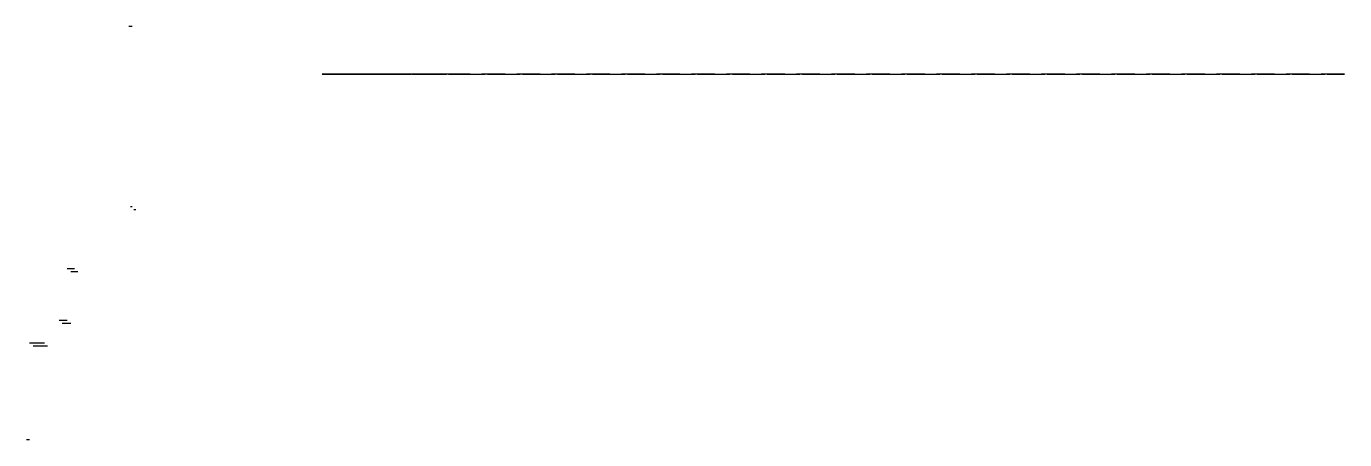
# Model space of a CAD drawing. Extents: x -59 to 300, y -100 to 13.
import ezdxf

# ---------------------------------------------------------------- set-up
doc = ezdxf.new("R2010")
doc.units = 0
doc.linetypes.add('DASHED2', pattern=[9.525, 6.35, -3.175])
doc.layers.get('0').update_dxf_attribs({"linetype": 'CONTINUOUS'})

msp = doc.modelspace()

# ---------------------------------------------------------------- linework, layer by layer
at = {"color": 0}
for p, q in [((28.516, 0, -14.108), (21.597, 0, -14.108)), ((28.516, 0, -16.108), (21.597, 0, -16.108)), ((28.516, 0, -18.108), (21.597, 0, -18.108)), ((28.516, 0, -20.108), (21.597, 0, -20.108)), ((28.516, 0, -22.108), (21.597, 0, -22.108)), ((28.516, 0, -23.807), (21.597, 0, -23.807)), ((21.597, 0, -23.807), (21.597, 0, -22.108)), ((29.116, 0, 26.181), (29.116, 0, -36.858)), ((29.6515, 0, -37.96), (44.871, 0, -49.906)), ((30.042, 0, 26.181), (30.042, 0, -38.266)), ((30.042, 0, -38.266), (32.042, 0, -39.836)), ((30.116, 0, 13.027), (30.116, 0, -36.058)), ((30.575, 0, -37.002), (45.7945, 0, -48.949)), ((31.702, 0, 15.855), (30.9945, 0, 15.148)), ((32.042, 0, 26.181), (32.042, 0, -39.836)), ((32.042, 0, -39.836), (34.042, 0, -41.406)), ((34.042, 0, 26.181), (34.042, 0, -41.406)), ((34.042, 0, -41.406), (36.042, 0, -42.976)), ((36.042, 0, 26.181), (36.042, 0, -42.976)), ((36.042, 0, -42.976), (38.042, 0, -44.546)), ((38.042, 0, 26.181), (38.042, 0, -44.546)), ((38.042, 0, -44.546), (40.042, 0, -46.116)), ((40.042, 0, 26.181), (40.042, 0, -46.116)), ((40.042, 0, -46.116), (42.042, 0, -47.686)), ((42.042, 0, 26.181), (42.042, 0, -47.686)), ((42.042, 0, -47.686), (44.042, 0, -49.255)), ((44.042, 0, 26.181), (44.042, 0, -49.255)), ((44.042, 0, -49.255), (44.871, 0, -49.906)), ((46.042, 0, 26.181), (46.042, 0, -51.219)), ((46.7835, 0, -53.839), (46.7835, 0, -67.84)), ((46.7835, 0, -53.839), (46.7835, 0, -67.84)), ((47.7835, 0, -53.039), (47.7835, 0, -67.04)), ((48.042, 0, 26.181), (48.042, 0, -69.951)), ((49.1835, 0, -70.24), (50.042, 0, -70.24)), ((49.1835, 0, -70.24), (53.142, 0, -70.24)), ((49.9835, 0, -69.24), (53.942, 0, -69.24)), ((50.042, 0, 26.181), (50.042, 0, -70.24)), ((50.042, 0, -70.24), (52.042, 0, -70.24)), ((52.042, 0, 26.181), (52.042, 0, -70.24)), ((52.042, 0, -70.24), (53.142, 0, -70.24)), ((54.042, 0, 26.181), (54.042, 0, -70.345)), ((56.042, 0, 26.181), (56.042, 0, -71.532)), ((57.042, 0, -74.14), (57.042, 0, -99.396)), ((58.042, 0, -73.34), (58.042, 0, -99.596)), ((58.921, 0, -101.717), (59.628, 0, -102.425))]:
    msp.add_line(p, q, dxfattribs=at)
at = {"color": 1, "linetype": 'DASHED2'}
for p, q in [((21.597, 0, -14.108), (28.516, 0, -14.108)), ((21.597, 0, -16.108), (22.304, 0, -15.401)), ((21.597, 0, -18.108), (22.304, 0, -17.401)), ((21.597, 0, -20.108), (22.304, 0, -19.401)), ((21.597, 0, -22.108), (22.304, 0, -21.401)), ((21.597, 0, -22.108), (22.304, 0, -21.401)), ((22.304, 0, -15.401), (28.516, 0, -15.401)), ((22.304, 0, -17.401), (28.516, 0, -17.401)), ((22.304, 0, -19.401), (28.516, 0, -19.401)), ((22.304, 0, -21.401), (28.516, 0, -21.401)), ((22.304, 0, -21.401), (28.516, 0, -21.401)), ((29.516, 0, -14.108), (28.516, 0, -14.108)), ((28.516, 0, -14.108), (28.516, 0, -16.108)), ((28.516, 0, -15.401), (28.516, 0, -18.108)), ((28.516, 0, -17.401), (28.516, 0, -20.108)), ((28.516, 0, -19.401), (28.516, 0, -22.108)), ((28.516, 0, -21.401), (28.516, 0, -23.807)), ((28.516, 0, -21.401), (28.516, 0, 5)), ((28.516, 0, 5), (300, 0, 5)), ((33.4565, 0, 26.181), (29.116, 0, 26.181)), ((300, 0, 200), (29.516, 0, 200)), ((29.516, 0, 200), (29.516, 0, -14.108)), ((35.4565, 0, 26.181), (30.042, 0, 26.181)), ((32.702, 0, 15.855), (31.702, 0, 15.855)), ((37.4565, 0, 26.181), (32.042, 0, 26.181)), ((32.042, 0, -39.836), (33.4565, 0, -38.422)), ((300, 0, 200), (32.702, 0, 200)), ((32.702, 0, 200), (32.702, 0, 15.855)), ((33.4565, 0, -38.422), (33.4565, 0, 26.181)), ((39.4565, 0, 26.181), (34.042, 0, 26.181)), ((34.042, 0, -41.406), (35.4565, 0, -39.992)), ((35.4565, 0, -39.992), (35.4565, 0, 26.181)), ((41.4565, 0, 26.181), (36.042, 0, 26.181)), ((36.042, 0, -42.976), (37.4565, 0, -41.562)), ((37.4565, 0, -41.562), (37.4565, 0, 26.181)), ((43.4565, 0, 26.181), (38.042, 0, 26.181)), ((38.042, 0, -44.546), (39.4565, 0, -43.132)), ((39.4565, 0, -43.132), (39.4565, 0, 26.181)), ((45.4565, 0, 26.181), (40.042, 0, 26.181)), ((40.042, 0, -46.116), (41.4565, 0, -44.701)), ((41.4565, 0, -44.701), (41.4565, 0, 26.181)), ((47.4565, 0, 26.181), (42.042, 0, 26.181)), ((42.042, 0, -47.686), (43.4565, 0, -46.271)), ((43.4565, 0, -46.271), (43.4565, 0, 26.181)), ((49.4565, 0, 26.181), (44.042, 0, 26.181)), ((44.042, 0, -49.255), (45.4565, 0, -47.841)), ((45.4565, 0, -47.841), (45.4565, 0, 26.181)), ((51.4565, 0, 26.181), (46.042, 0, 26.181)), ((46.042, 0, -51.219), (47.4565, 0, -49.805)), ((47.4565, 0, -49.805), (47.4565, 0, 26.181)), ((53.4565, 0, 26.181), (48.042, 0, 26.181)), ((48.042, 0, -69.951), (49.4565, 0, -68.537)), ((49.4565, 0, -68.537), (49.4565, 0, 26.181)), ((55.4565, 0, 26.181), (50.042, 0, 26.181)), ((50.042, 0, -70.24), (51.4565, 0, -68.826)), ((51.4565, 0, -68.826), (51.4565, 0, 26.181)), ((57.4565, 0, 26.181), (52.042, 0, 26.181)), ((52.042, 0, -70.24), (53.4565, 0, -68.826)), ((53.4565, 0, -68.826), (53.4565, 0, 26.181)), ((57.4565, 0, 26.181), (54.042, 0, 26.181)), ((54.042, 0, -70.345), (55.4565, 0, -68.931)), ((55.4565, 0, -68.931), (55.4565, 0, 26.181)), ((58.042, 0, 26.181), (56.042, 0, 26.181)), ((56.042, 0, -71.532), (57.4565, 0, -70.118)), ((56.042, 0, -71.532), (57.4565, 0, -70.118)), ((57.042, 0, -99.396), (58.4565, 0, -97.982)), ((57.4565, 0, -70.118), (57.4565, 0, 26.181)), ((57.4565, 0, -70.118), (57.4565, 0, 26.181)), ((300, 0, 300), (58.042, 0, 200)), ((58.042, 0, 200), (58.042, 0, 26.181)), ((58.4565, 0, -97.982), (58.4565, 0, 5)), ((58.4565, 0, 5), (300, 0, 5)), ((59.628, 0, -102.425), (59.628, 0, 5)), ((59.628, 0, 5), (300, 0, 5)), ((300, 0, 5), (300, 0, 200)), ((300, 0, 5), (300, 0, 200)), ((300, 0, 5), (300, 0, 200))]:
    msp.add_line(p, q, dxfattribs=at)
at = {"extrusion": (0, 1, 1.61554e-15)}
for centre, radius, start, end in [((33.116, 0, 13.0269), 3, 180.003, 224.995), ((31.316, 0, -36.0581), 1.2, 128.134, 180.005), ((30.516, 0, -36.8588), 1.4, 128.134, 180.033), ((42.5835, 0, -53.0392), 5.2, 308.134, 359.998), ((41.7835, 0, -53.8389), 5, 308.134, 0.001668), ((41.7835, 0, -53.8391), 5, 328.397, 359.998), ((41.7832, 0, -53.8386), 5, 308.139, 328.405), ((49.9835, 0, -67.04), 2.2, 90, 180), ((49.1838, 0, -67.84), 2.4, 90.0069, 118.408), ((49.1835, 0, -67.84), 2.4, 90, 180), ((49.1835, 0, -67.8398), 2.4, 118.4, 179.996), ((53.942, 0, -73.34), 4.1, 270, 0), ((53.142, 0, -74.1397), 3.9, 318.038, 0.004687), ((53.1421, 0, -74.1397), 3.9, 283.341, 318.037), ((53.1423, 0, -74.14), 3.9, 269.996, 318.032), ((53.1431, 0, -74.14), 3.9, 269.983, 283.325), ((61.042, 0, -99.5954), 3, 134.991, 179.988)]:
    msp.add_arc(centre, radius, start, end, dxfattribs=at)

doc.saveas('drawing.dxf')
